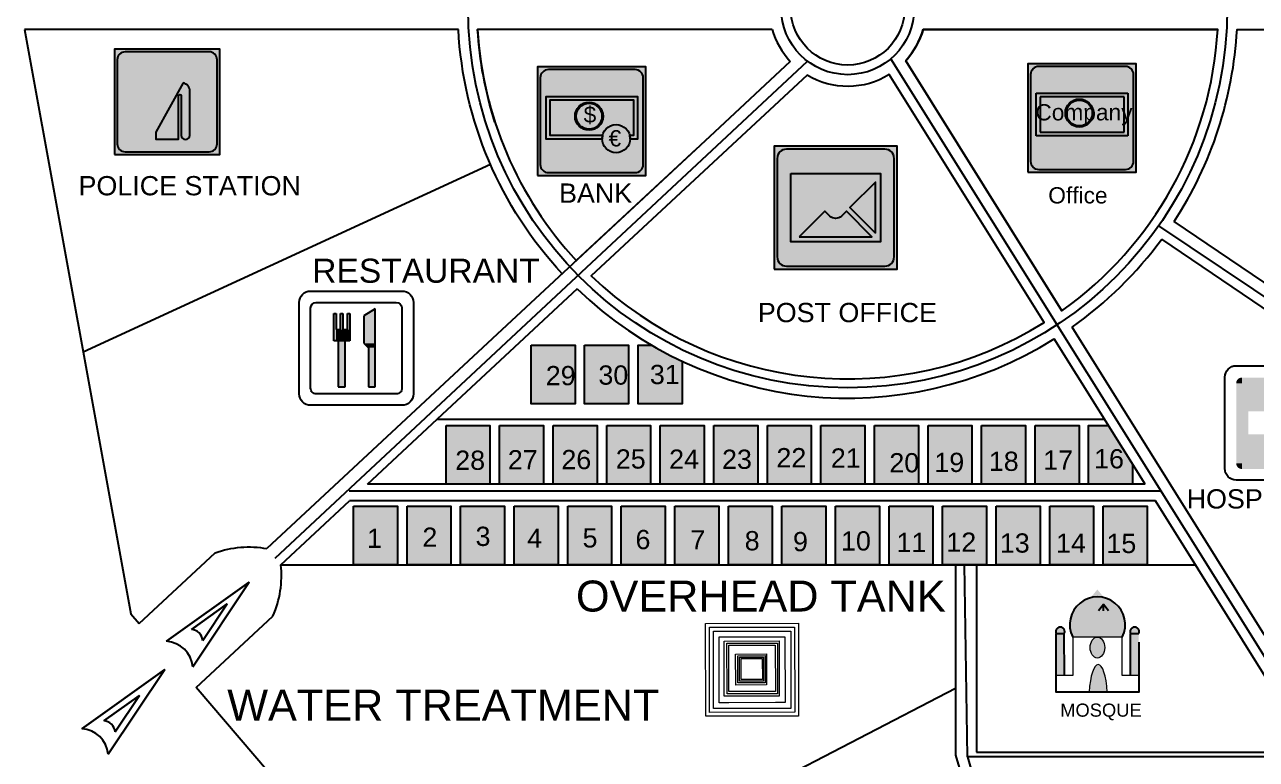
# Model space of a CAD drawing. Header units: metres. Extents: x 368 to 3789, y -155 to 1148.
# Drawn here: x 1169 to 1425.2, y 590.6 to 743.3 of the extents above; entities that cross this region are included whole.
import ezdxf

# ---------------------------------------------------------------- set-up
doc = ezdxf.new("R2010")
doc.units = ezdxf.units.M
doc.layers.add('freecads.com', color=7, linetype='Continuous')
doc.layers.add('General', color=7, linetype='Continuous')
doc.styles.get("Standard").update_dxf_attribs({"font": 'arial.ttf'})

# ---------------------------------------------------------------- blocks, each defined once
blk = doc.blocks.new('45')
blk.add_lwpolyline([(140.0822709167151, 202.1678542410253), (140.0822709167152, 204.1678542410253, -0.4142135623730951), (140.3322709167152, 204.4178542410253), (142.3322709167151, 204.4178542410253, -0.4142135623730951), (142.5822709167151, 204.1678542410253), (142.5822709167151, 202.1678542410253, -0.4142135623730951), (142.3322709167151, 201.9178542410253), (140.3322709167151, 201.9178542410253, -0.4142135623730969)], format="xyb", close=True)
at = {"color": 3, "const_width": 0.125}
for points in [[(140.3947709167152, 204.0348702544743, -0.4142135623730951), (140.4572709167152, 204.0973702544743, -0.4142135623730951)], [(142.2697709167152, 204.0348702544743, 0.4142135623730951), (142.2072709167152, 204.0973702544743, 0.4142135623730951)], [(140.3947709167152, 202.2848702544742, 0.4142135623730951), (140.4572709167152, 202.2223702544742, 0.4142135623730951)], [(142.2697709167152, 202.2848702544742, -0.4142135623730951), (142.2072709167152, 202.2223702544742, -0.4142135623730951)]]:
    blk.add_lwpolyline(points, format="xyb", dxfattribs=at)
at = {"color": 3}
for points in [[(142.2072709167152, 204.0348702544742), (142.2072709167152, 204.1598702544742), (140.4572709167152, 204.0348702544743), (140.4572709167151, 204.1598702544742)], [(140.3322709167152, 202.2848702544742), (140.5950942888396, 202.2848702544742), (140.3322709167152, 204.0348702544742), (140.5950942888396, 204.0348702544743)], [(140.5950942888396, 204.0508382275764), (140.5950942888396, 203.9178542410253), (142.0950942888396, 204.0508382275763), (142.0950942888396, 203.9178542410253)], [(140.5950942888396, 203.4178542410253), (140.5950942888396, 203.9178542410253), (141.0950942888396, 203.4178542410253), (141.0950942888396, 203.9178542410253)], [(141.5950942888396, 203.4178542410253), (141.5950942888396, 203.9178542410253), (142.0950942888396, 203.4178542410253), (142.0950942888396, 203.9178542410253)], [(142.0950942888396, 202.2848702544743), (142.3322709167152, 202.2848702544742), (142.0950942888396, 204.0348702544743), (142.3322709167152, 204.0348702544743)], [(140.5950942888396, 202.9178542410253), (140.5950942888396, 202.4178542410253), (141.0950942888396, 202.9178542410253), (141.0950942888396, 202.4178542410253)], [(141.5950942888396, 202.9178542410253), (141.5950942888396, 202.4178542410253), (142.0950942888396, 202.9178542410253), (142.0950942888396, 202.4178542410253)], [(142.2072709167152, 202.1598702544742), (142.2072709167152, 202.2848702544743), (140.4572709167152, 202.1598702544743), (140.4572709167151, 202.2848702544743)], [(140.5950942888396, 202.2848702544742), (140.5950942888396, 202.4178542410253), (142.0950942888396, 202.2848702544743), (142.0950942888396, 202.4178542410253)]]:
    blk.add_solid(points, dxfattribs=at)
blk = doc.blocks.new('A$C47BE7189')
for p, q in [((302.6578175398608, 563.1990962711643), (302.6578175398608, 803.1990962711352)), ((302.6578175398608, 803.1990962711352), (322.6578175398608, 803.1990962711352)), ((322.6578175398608, 803.1990962711352), (322.6578175398608, 663.1990962711352)), ((362.6578175398899, 663.1990962711352), (362.6578175398899, 803.1990962711352)), ((362.6578175398899, 803.1990962711352), (382.6578175398608, 803.1990962711352)), ((382.6578175398608, 803.1990962711352), (382.6578175398608, 663.1990962711352)), ((422.6578175398899, 663.1990962711352), (422.6578175398899, 803.1990962711352)), ((422.6578175398899, 803.1990962711352), (442.6578175398608, 803.1990962711352)), ((442.6578175398608, 803.1990962711352), (442.6578175398608, 563.1990962711643)), ((666.6924515847786, 843.1990962711352), (566.6924515847495, 783.1990962711352)), ((566.6924515847495, 783.1990962711352), (566.6924515847495, 543.1990962711352)), ((666.6924515847786, 163.1990962711352), (666.6924515847786, 843.1990962711352)), ((322.6578175398608, 663.1990962711352), (362.6578175398899, 663.1990962711352)), ((382.6578175398608, 663.1990962711352), (422.6578175398899, 663.1990962711352)), ((442.6578175398608, 563.1990962711643), (302.6578175398608, 563.1990962711643)), ((342.6578175398899, 563.1990962711643), (342.6578175398899, 163.1990962711352)), ((402.6578175398899, 163.1990962711352), (402.6578175398899, 563.1990962711643)), ((566.6924515847495, 543.1990962711352), (606.6924515847786, 503.1990962711643)), ((606.6924515847786, 503.1990962711643), (606.6924515847786, 163.1990962711352)), ((342.6578175398899, 163.1990962711352), (402.6578175398899, 163.1990962711352)), ((606.6924515847786, 163.1990962711352), (666.6924515847786, 163.1990962711352))]:
    blk.add_line(p, q)
for points in [[(4.546735726762563e-05, 99.99998840131593), (4.546735726762563e-05, 899.9999884013159, -0.4142135623730951), (100.0000454673282, 999.9999884013159), (900.0000454673573, 999.9999884013159, -0.4142135623730951), (1000.000045467357, 899.9999884013159), (1000.000045467357, 99.99998840131593, -0.4142135623730951), (900.0000454673573, -1.159868406830356e-05), (100.0000454673282, -1.159868406830356e-05, -0.4142135623730969)], [(100.0000454673282, 149.9999884013159), (100.0000454673282, 849.9999884013159, -0.414213562373093), (150.0000454673573, 899.9999884013159), (850.0000454673282, 899.9999884013159, -0.4142135623730951), (900.0000454673573, 849.9999884013159), (900.0000454673573, 149.9999884013159, -0.4142135623730951), (850.0000454673282, 99.99998840131593), (150.0000454673573, 99.99998840131593, -0.4142135623730973)]]:
    blk.add_lwpolyline(points, format="xyb", close=True)
for points in [[(302.6578175398608, 803.1990962711352), (322.6578175398608, 803.1990962711352), (302.6578175398608, 563.1990962711643), (322.6578175398608, 563.1990962711643)], [(362.6578175398899, 803.1990962711352), (382.6578175398608, 803.1990962711352), (362.6578175398899, 663.1990962711352), (382.6578175398608, 663.1990962711352)], [(422.6578175398899, 803.1990962711352), (442.6578175398608, 803.1990962711352), (422.6578175398899, 663.1990962711352), (442.6578175398608, 663.1990962711352)], [(566.6924515847495, 543.1990962711352), (666.6924515847786, 543.1990962711352), (566.6924515847495, 783.1990962711352), (666.6924515847786, 843.1990962711352)], [(322.6578175398608, 663.1990962711352), (322.6578175398608, 563.1990962711643), (442.6578175398608, 663.1990962711352), (442.6578175398608, 563.1990962711643)], [(342.6578175398899, 563.1990962711643), (402.6578175398899, 563.1990962711643), (342.6578175398899, 163.1990962711352), (402.6578175398899, 163.1990962711352)], [(566.6924515847495, 543.1990962711352), (606.6924515847786, 503.1990962711643), (666.6924515847786, 543.1990962711352), (666.6924515847786, 503.1990962711643)], [(606.6924515847786, 503.1990962711643), (606.6924515847786, 163.1990962711352), (666.6924515847786, 503.1990962711643), (666.6924515847786, 163.1990962711352)]]:
    blk.add_solid(points)
blk = doc.blocks.new('background')
h = blk.add_hatch(color=256)
h.dxf.hatch_style = 1
edge = h.paths.add_edge_path(flags=16)
edge.add_line((-180, 5), (-20, 5))
edge.add_arc((-20, 20), 15, 270, 360)
edge.add_line((-5, 20), (-5, 180))
edge.add_arc((-20, 180), 15, 0, 90)
edge.add_line((-20, 195), (-180, 195))
edge.add_arc((-180, 180), 15, 90, 180)
edge.add_line((-195, 180), (-195, 20))
edge.add_arc((-180, 20), 15, 180, 270)
h.paths.add_polyline_path([(-200, 0), (0, 0), (0, 200), (-200, 200)])
at = {"true_color": 0xddd5c5}
h = blk.add_hatch(color=254, dxfattribs=at)
h.dxf.hatch_style = 1
edge = h.paths.add_edge_path()
edge.add_line((-180, 5), (-20, 5))
edge.add_arc((-20, 20), 15, 270, 360)
edge.add_line((-5, 20), (-5, 180))
edge.add_arc((-20, 180), 15, 0, 90)
edge.add_line((-20, 195), (-180, 195))
edge.add_arc((-180, 180), 15, 90, 180)
edge.add_line((-195, 180), (-195, 20))
edge.add_arc((-180, 20), 15, 180, 270)
blk.add_lwpolyline([(-200, 0), (0, 0), (0, 200), (-200, 200)], close=True)
blk.add_lwpolyline([(-180, 5), (-20, 5, 0.414213562373095), (-5, 20), (-5, 180, 0.414213562373095), (-20, 195), (-180, 195, 0.414213562373095), (-195, 180), (-195, 20, 0.414213562373095)], format="xyb", close=True)

msp = doc.modelspace()

# ---------------------------------------------------------------- hatches: boundary and pattern name
h = msp.add_hatch(color=256)
h.dxf.hatch_style = 1
edge = h.paths.add_edge_path()
edge.add_line((1201.947148758432, 731.2384926338705), (1196.29391597114, 721.018673537551))
edge.add_line((1196.29391597114, 721.018673537551), (1196.29391597114, 719.5139025574208))
edge.add_line((1196.29391597114, 719.5139025574208), (1201.007259041584, 719.5139025574208))
edge.add_line((1201.007259041584, 719.5139025574208), (1201.007259041584, 728.5746202463183))
edge.add_arc((1201.264219831257, 728.5575346280708), 0.2575281844382342, 3.8040628145865867, 176.1959371854133, ccw=False)
edge.add_line((1201.521180620929, 728.5746202463183), (1201.521180620929, 720.3569867186466))
edge.add_arc((1202.431833822316, 720.3569867186467), 0.9106532013861397, 180.0000000000071, 270)
edge.add_line((1202.431833822316, 719.4463335172607), (1202.432530469647, 719.4463335172607))
edge.add_arc((1202.432530469647, 720.3551654122438), 0.9088318949831091, 270, 360.0000000000072)
edge.add_line((1203.34136236463, 720.3551654122439), (1203.34136236463, 729.4679704634666))
edge.add_arc((1201.520055961858, 729.4679704634664), 1.821306402771825, 7.1528612403976e-12, 76.43796371199285)
h = msp.add_hatch(color=256)
h.dxf.hatch_style = 1
edge = h.paths.add_edge_path(flags=16)
edge.add_line((1345.230557620944, 711.3350547502466), (1338.158604326458, 704.2631014557606))
edge.add_arc((1337.675994299878, 704.7457114823403), 0.6825136449261645, 225.0000000000035, 314.99999999999653, ccw=False)
edge.add_line((1337.193384273299, 704.2631014557608), (1330.121430978813, 711.3350547502467))
edge.add_line((1330.121430978812, 711.3350547502466), (1345.230557620944, 711.3350547502466))
h.paths.add_polyline_path([(1329.397515938943, 710.6111397103773), (1329.397515938943, 699.9668017776833), (1334.71968490529, 705.2889707440302)], flags=16)
edge = h.paths.add_edge_path(flags=16)
edge.add_line((1330.121430978812, 699.2428867378137), (1345.230557620944, 699.2428867378137))
edge.add_line((1345.230557620944, 699.2428867378137), (1339.908388654597, 704.5650557041607))
edge.add_line((1339.908388654597, 704.5650557041608), (1338.882519366327, 703.5391864158913))
edge.add_arc((1337.675994299878, 704.7457114823403), 1.706284112315555, 225, 315, ccw=False)
edge.add_line((1336.469469233429, 703.5391864158912), (1335.443599945159, 704.5650557041607))
edge.add_line((1335.44359994516, 704.5650557041608), (1330.121430978813, 699.2428867378139))
h.paths.add_polyline_path([(1345.954472660813, 699.9668017776833), (1345.954472660813, 710.6111397103773), (1340.632303694466, 705.2889707440302)], flags=16)
h.paths.add_polyline_path([(1328.373745471554, 712.358825217636), (1346.978243128203, 712.358825217636), (1346.978243128203, 698.2191162704246), (1328.373745471554, 698.2191162704246)])
at = {"true_color": 0x98609e}
h = msp.add_hatch(color=215, dxfattribs=at)
h.dxf.hatch_style = 1
h.paths.add_polyline_path([(1246.52336186233, 643.2464235242778), (1237.38336186233, 643.2464235242778), (1237.38336186233, 631.0564235242778), (1246.52336186233, 631.0564235242778)])
h.paths.add_polyline_path([(1257.66336186233, 643.2464235242778), (1248.52336186233, 643.2464235242778), (1248.52336186233, 631.0564235242778), (1257.66336186233, 631.0564235242778)])
h.paths.add_polyline_path([(1268.80336186233, 643.2464235242778), (1259.66336186233, 643.2464235242778), (1259.66336186233, 631.0564235242778), (1268.80336186233, 631.0564235242778)])
h.paths.add_polyline_path([(1279.94336186233, 643.2464235242778), (1270.80336186233, 643.2464235242778), (1270.80336186233, 631.0564235242778), (1279.94336186233, 631.0564235242778)])
h.paths.add_polyline_path([(1291.08336186233, 643.2464235242778), (1281.94336186233, 643.2464235242778), (1281.94336186233, 631.0564235242778), (1291.08336186233, 631.0564235242778)])
h.paths.add_polyline_path([(1302.22336186233, 643.2464235242778), (1293.08336186233, 643.2464235242778), (1293.08336186233, 631.0564235242778), (1302.22336186233, 631.0564235242778)])
h.paths.add_polyline_path([(1313.363361862329, 643.2464235242778), (1304.22336186233, 643.2464235242778), (1304.22336186233, 631.0564235242778), (1313.363361862329, 631.0564235242778)])
h.paths.add_polyline_path([(1324.503361862329, 643.2464235242778), (1315.363361862329, 643.2464235242778), (1315.363361862329, 631.0564235242778), (1324.503361862329, 631.0564235242778)])
h.paths.add_polyline_path([(1335.643361862329, 643.2464235242778), (1326.503361862329, 643.2464235242778), (1326.503361862329, 631.0564235242778), (1335.643361862329, 631.0564235242778)])
h.paths.add_polyline_path([(1346.783361862329, 643.2464235242778), (1337.643361862329, 643.2464235242778), (1337.643361862329, 631.0564235242778), (1346.783361862329, 631.0564235242778)])
h.paths.add_polyline_path([(1357.923361862329, 643.2464235242778), (1348.783361862329, 643.2464235242778), (1348.783361862329, 631.0564235242778), (1357.923361862329, 631.0564235242778)])
h.paths.add_polyline_path([(1369.063361862329, 643.2464235242778), (1359.923361862329, 643.2464235242778), (1359.923361862329, 631.0564235242778), (1369.063361862329, 631.0564235242778)])
h.paths.add_polyline_path([(1380.203361862329, 643.2464235242778), (1371.063361862329, 643.2464235242778), (1371.063361862329, 631.0564235242778), (1380.203361862329, 631.0564235242778)])
h.paths.add_polyline_path([(1391.343361862328, 643.2464235242778), (1382.203361862329, 643.2464235242778), (1382.203361862329, 631.0564235242778), (1391.343361862328, 631.0564235242778)])
h.paths.add_polyline_path([(1402.483361862329, 643.2464235242778), (1393.343361862328, 643.2464235242778), (1393.343361862328, 631.0564235242778), (1402.483361862329, 631.0564235242778)])
h.paths.add_polyline_path([(1394.421695265416, 659.9764235242778), (1390.310707223515, 659.9764235242778), (1390.310707223515, 647.7864235242778), (1399.450707223514, 647.7864235242778), (1399.450707223514, 651.9262104620768)])
h.paths.add_polyline_path([(1388.310707223515, 659.9764235242778), (1379.170707223515, 659.9764235242778), (1379.170707223515, 647.7864235242778), (1388.310707223515, 647.7864235242778)])
h.paths.add_polyline_path([(1377.170707223515, 659.9764235242778), (1368.030707223515, 659.9764235242778), (1368.030707223515, 647.7864235242778), (1377.170707223515, 647.7864235242778)])
h.paths.add_polyline_path([(1366.030707223515, 659.9764235242778), (1356.890707223515, 659.9764235242778), (1356.890707223515, 647.7864235242778), (1366.030707223515, 647.7864235242778)])
h.paths.add_polyline_path([(1354.890707223515, 659.9764235242778), (1345.750707223515, 659.9764235242778), (1345.750707223515, 647.7864235242778), (1354.890707223515, 647.7864235242778)])
h.paths.add_polyline_path([(1343.750707223515, 659.9764235242778), (1334.610707223515, 659.9764235242778), (1334.610707223515, 647.7864235242778), (1343.750707223515, 647.7864235242778)])
h.paths.add_polyline_path([(1332.610707223515, 659.9764235242778), (1323.470707223516, 659.9764235242778), (1323.470707223516, 647.7864235242778), (1332.610707223515, 647.7864235242778)])
h.paths.add_polyline_path([(1321.470707223516, 659.9764235242778), (1312.330707223516, 659.9764235242778), (1312.330707223516, 647.7864235242778), (1321.470707223516, 647.7864235242778)])
h.paths.add_polyline_path([(1310.330707223516, 659.9764235242778), (1301.190707223516, 659.9764235242778), (1301.190707223516, 647.7864235242778), (1310.330707223516, 647.7864235242778)])
h.paths.add_polyline_path([(1299.190707223516, 659.9764235242778), (1290.050707223516, 659.9764235242778), (1290.050707223516, 647.7864235242778), (1299.190707223516, 647.7864235242778)])
h.paths.add_polyline_path([(1288.050707223516, 659.9764235242778), (1278.910707223516, 659.9764235242778), (1278.910707223516, 647.7864235242778), (1288.050707223516, 647.7864235242778)])
h.paths.add_polyline_path([(1276.910707223516, 659.9764235242778), (1267.770707223516, 659.9764235242778), (1267.770707223516, 647.7864235242778), (1276.910707223516, 647.7864235242778)])
h.paths.add_polyline_path([(1265.770707223516, 659.9764235242778), (1256.630707223516, 659.9764235242778), (1256.630707223516, 647.7864235242778), (1265.770707223516, 647.7864235242778)])
h.paths.add_polyline_path([(1283.461592114548, 676.7064235242779), (1274.321592114548, 676.7064235242779), (1274.321592114548, 664.5164235242778), (1283.461592114548, 664.5164235242778)])
h.paths.add_polyline_path([(1294.601592114548, 676.7064235242779), (1285.461592114548, 676.7064235242779), (1285.461592114548, 664.5164235242778), (1294.601592114548, 664.5164235242778)])
h.paths.add_polyline_path([(1305.741592114548, 673.3624417767617, -0.02220570376923595), (1299.363949772441, 676.7064235242779), (1296.601592114548, 676.7064235242779), (1296.601592114548, 664.5164235242778), (1305.741592114548, 664.5164235242778)])
h.paths.add_polyline_path([(1239.181544521409, 633.5500180664365), (1245.850030196716, 633.5500180664365), (1245.850030196716, 639.5745746830803), (1239.181544521409, 639.5745746830803)], flags=24)
h.paths.add_polyline_path([(1250.70273164829, 633.7751460005036), (1257.371217323597, 633.7751460005036), (1257.371217323597, 639.7997026171474), (1250.70273164829, 639.7997026171474)], flags=24)
h.paths.add_polyline_path([(1261.747159203429, 633.866097024583), (1268.451115547221, 633.866097024583), (1268.451115547221, 639.997065646684), (1261.747159203429, 639.997065646684)], flags=24)
h.paths.add_polyline_path([(1272.509185894617, 633.5832151669597), (1279.169486031042, 633.5832151669597), (1279.169486031042, 639.5832151669597), (1272.509185894617, 639.5832151669597)], flags=24)
h.paths.add_polyline_path([(1284.027230075485, 633.5639565306644), (1290.694351494311, 633.5639565306644), (1290.694351494311, 639.5844203778679), (1284.027230075485, 639.5844203778679)], flags=24)
h.paths.add_polyline_path([(1295.020698201437, 633.2010012131934), (1300.170766414261, 633.2010012131934), (1300.170766414261, 639.327877065854), (1295.020698201437, 639.327877065854)], flags=24)
h.paths.add_polyline_path([(1306.486070493501, 633.2383620320511), (1311.567925882314, 633.2383620320511), (1311.567925882314, 639.1605994126787), (1306.486070493501, 639.1605994126787)], flags=24)
h.paths.add_polyline_path([(1317.735145851433, 632.9597453201234), (1322.885214064257, 632.9597453201234), (1322.885214064257, 639.0866211727839), (1317.735145851433, 639.0866211727839)], flags=24)
h.paths.add_polyline_path([(1327.78522702995, 632.7754859403988), (1332.935295242773, 632.7754859403988), (1332.935295242773, 638.9023617930593), (1327.78522702995, 638.9023617930593)], flags=24)
h.paths.add_polyline_path([(1337.77544026544, 632.9196678523779), (1346.033284740202, 632.9196678523779), (1346.033284740202, 639.0465437050384), (1337.77544026544, 639.0465437050384)], flags=24)
h.paths.add_polyline_path([(1349.334147112146, 632.6825022969313), (1357.557885174902, 632.6825022969313), (1357.557885174902, 638.7070589135751), (1349.334147112146, 638.7070589135751)], flags=24)
h.paths.add_polyline_path([(1359.700107828576, 632.7361685908943), (1367.923845891332, 632.7361685908943), (1367.923845891332, 638.7607252075381), (1359.700107828576, 638.7607252075381)], flags=9)
h.paths.add_polyline_path([(1370.810996797811, 632.4775741743845), (1379.070205529053, 632.4775741743845), (1379.070205529053, 638.6085427964854), (1370.810996797811, 638.6085427964854)], flags=9)
h.paths.add_polyline_path([(1382.514965509527, 632.538626612022), (1390.738703572283, 632.538626612022), (1390.738703572283, 638.5631832286658), (1382.514965509527, 638.5631832286658)], flags=24)
h.paths.add_polyline_path([(1392.986112376593, 632.3897801866653), (1401.243956851354, 632.3897801866653), (1401.243956851354, 638.5166560393259), (1392.986112376593, 638.5166560393259)], flags=9)
h.paths.add_polyline_path([(1390.423466353857, 650.00161349429), (1398.681310828619, 650.00161349429), (1398.681310828619, 656.1284893469506), (1390.423466353857, 656.1284893469506)], flags=24)
h.paths.add_polyline_path([(1379.850376292489, 649.8078939043569), (1388.074114355245, 649.8078939043569), (1388.074114355245, 655.8324505210007), (1379.850376292489, 655.8324505210007)], flags=24)
h.paths.add_polyline_path([(1368.521765626761, 649.4712026906648), (1376.779610101522, 649.4712026906648), (1376.779610101522, 655.5980785433253), (1368.521765626761, 655.5980785433253)], flags=24)
h.paths.add_polyline_path([(1357.188573528756, 649.245679213301), (1365.446418003517, 649.245679213301), (1365.446418003517, 655.3725550659615), (1357.188573528756, 655.3725550659615)], flags=24)
h.paths.add_polyline_path([(1347.83121526821, 649.1714574272858), (1356.089059742971, 649.1714574272858), (1356.089059742971, 655.2983332799463), (1347.83121526821, 655.2983332799463)], flags=9)
h.paths.add_polyline_path([(1335.669743648312, 650.2355400071754), (1343.893481711068, 650.2355400071754), (1343.893481711068, 656.2600966238192), (1335.669743648312, 656.2600966238192)], flags=9)
h.paths.add_polyline_path([(1324.352564589663, 650.3037520869491), (1332.576302652419, 650.3037520869491), (1332.576302652419, 656.3283087035929), (1324.352564589663, 656.3283087035929)], flags=24)
h.paths.add_polyline_path([(1313.020667851599, 649.8897984704192), (1321.279876582841, 649.8897984704192), (1321.279876582841, 656.0207670925201), (1313.020667851599, 656.0207670925201)], flags=24)
h.paths.add_polyline_path([(1302.03323503531, 650.0057421102972), (1310.256973098065, 650.0057421102972), (1310.256973098065, 656.030298726941), (1302.03323503531, 656.030298726941)], flags=24)
h.paths.add_polyline_path([(1290.928320201999, 649.9520429873821), (1299.186164676761, 649.9520429873821), (1299.186164676761, 656.0789188400427), (1290.928320201999, 656.0789188400427)], flags=24)
h.paths.add_polyline_path([(1279.602696577001, 649.8307643083238), (1287.860541051763, 649.8307643083238), (1287.860541051763, 655.9576401609843), (1279.602696577001, 655.9576401609843)], flags=24)
h.paths.add_polyline_path([(1268.484652123196, 649.875429732683), (1276.708390185952, 649.875429732683), (1276.708390185952, 655.8999863493268), (1268.484652123196, 655.8999863493268)], flags=24)
h.paths.add_polyline_path([(1257.523976323684, 649.6931407594232), (1265.781820798445, 649.6931407594232), (1265.781820798445, 655.8200166120837), (1257.523976323684, 655.8200166120837)], flags=9)
h.paths.add_polyline_path([(1276.358547280657, 667.2844185749957), (1284.616391755418, 667.2844185749957), (1284.616391755418, 673.4112944276562), (1276.358547280657, 673.4112944276562)], flags=9)
h.paths.add_polyline_path([(1287.303166924822, 667.3986756853221), (1295.562375656063, 667.3986756853221), (1295.562375656063, 673.529644307423), (1287.303166924822, 673.529644307423)], flags=9)
h.paths.add_polyline_path([(1298.0130916203, 667.5163306773895), (1306.272300351542, 667.5163306773895), (1306.272300351542, 673.6472992994904), (1298.0130916203, 673.6472992994904)], flags=9)
h = msp.add_hatch(color=3)
h.dxf.hatch_style = 1
h.paths.add_polyline_path([(1386.986101673626, 616.016318835575), (1397.301406146353, 616.016318835575, 1.620757937079882)])
h.paths.add_polyline_path([(1399.020623558474, 616.7483752190706), (1400.714997818118, 616.7483752190706, 1.600043700633235)])
h.paths.add_polyline_path([(1383.547666849384, 616.7483752190706), (1385.242041109029, 616.7483752190706, 1.600043700633076)])
h.paths.add_polyline_path([(1392.121533472957, 625.9107862396413), (1392.121533472957, 624.3958096183997), (1393.362240775267, 624.3958096183997)])
h.paths.add_polyline_path([(1392.121533472957, 625.9107862396413), (1390.880826170647, 624.3958096183997), (1392.121533472957, 624.3958096183997)])
h = msp.add_hatch(color=7)
h.dxf.hatch_style = 1
edge = h.paths.add_edge_path()
edge.add_ellipse((1392.294330307097, 602.6498438675596), major_axis=(0, -7.659241199315876), ratio=0.2554436028829403, start_angle=104.401928690605, end_angle=255.598071309395)
edge.add_line((1390.399309695721, 604.5548694214353), (1394.189350918473, 604.5548694214353))
edge = h.paths.add_edge_path()
edge.add_ellipse((1392.14375390999, 613.8317935336597), major_axis=(0, 2.184525301915457), ratio=0.6974067070486283, start_angle=0, end_angle=360)
h.paths.add_polyline_path([(1399.020623558474, 607.9933042456771), (1400.739840970595, 607.9933042456771), (1400.714997818119, 616.7483752190706), (1399.020623558474, 616.7483752190706)])
h.paths.add_polyline_path([(1385.242041109031, 616.7483752190706), (1383.547666849384, 616.7483752190706), (1383.547666849384, 607.9933042456771), (1385.266884261506, 607.9933042456771)])
at = {"lineweight": 18, "true_color": 0xffffff}
h = msp.add_hatch(color=7, dxfattribs=at)
h.dxf.hatch_style = 1
h.paths.add_polyline_path([(1390.709298689192, 614.5598855647731), (1390.806642704752, 614.8771170487764), (1390.800144573164, 614.8615716324966), (1390.736221042641, 614.6677751742852)])
h.paths.add_polyline_path([(1393.332153549896, 615.1969233419607), (1393.469494773427, 614.9043182056184), (1393.410500023887, 615.0454507646818)])
h.paths.add_polyline_path([(1393.153487897891, 615.4642674584236), (1393.324918682873, 615.210911003436), (1393.321437343406, 615.2176417142805), (1393.221032927677, 615.3764861883178)])
h.paths.add_polyline_path([(1393.480865115221, 614.8771170487823), (1393.578209130784, 614.5598855647818), (1393.551286777338, 614.6677751742852), (1393.487363246815, 614.8615716324966)])
h.paths.add_polyline_path([(1392.936519475151, 615.6942662511349), (1393.128831198039, 615.496311214069), (1393.110253726106, 615.5204544276758), (1392.990166602963, 615.6481599395083)])
h.paths.add_polyline_path([(1393.590714318448, 614.5097718250595), (1393.645856156375, 614.1818661220536), (1393.637982832052, 614.2579732782629), (1393.601654996913, 614.4659277558803)])
h.paths.add_polyline_path([(1392.689828953448, 615.8689860135903), (1392.901623951722, 615.7242567453784), (1392.861928062891, 615.7583728499258), (1392.726773113132, 615.8500317483524)])
h.paths.add_polyline_path([(1393.651894576698, 614.1234959876649), (1393.665707470454, 613.786581223085), (1393.667256507263, 613.8317935336597), (1393.659920425841, 614.045914456731)])
h.paths.add_polyline_path([(1392.422405808444, 615.9782932954724), (1392.65276657768, 615.8880009297945), (1392.586003369735, 615.9222539094903), (1392.440974522284, 615.9743437944469)])
h.paths.add_polyline_path([(1393.663905010204, 613.7339721488145), (1393.635112653545, 613.3891837851775), (1393.637982832052, 613.4056137890566), (1393.659920425841, 613.6176726105884)])
h.paths.add_polyline_path([(1392.293083277858, 616.0057997491551), (1392.14375390999, 616.016318835575), (1392.394195086101, 615.9842936182631)])
h.paths.add_polyline_path([(1391.89331273388, 615.9842936182624), (1392.14375390999, 616.016318835575), (1391.994424542122, 616.0057997491551)])
h.paths.add_polyline_path([(1393.629989144406, 613.3598548515301), (1393.558086984791, 613.0230632894611), (1393.601654996913, 613.1976593114391)])
h.paths.add_polyline_path([(1391.634741242294, 615.8880009297923), (1391.865102011536, 615.9782932954722), (1391.846533297695, 615.9743437944469), (1391.701504450244, 615.9222539094903)])
h.paths.add_polyline_path([(1391.385883868238, 615.724256745367), (1391.597678866535, 615.8689860135919), (1391.560734706847, 615.8500317483524), (1391.425579757088, 615.7583728499258)])
h.paths.add_polyline_path([(1390.729420835183, 613.02306328949), (1390.65751867558, 613.3598548514753), (1390.685852823067, 613.1976593114391)])
h.paths.add_polyline_path([(1391.158676621932, 615.4963112140674), (1391.350988344837, 615.6942662511453), (1391.297341217017, 615.6481599395083), (1391.177254093874, 615.5204544276758)])
h.paths.add_polyline_path([(1390.652395166437, 613.3891837851747), (1390.623602809776, 613.733972148839), (1390.627587394139, 613.6176726105884), (1390.649524987928, 613.4056137890566)])
h.paths.add_polyline_path([(1390.962589137087, 615.2109110034089), (1391.134019922085, 615.4642674584268), (1391.066474892303, 615.3764861883178), (1390.966070476572, 615.2176417142805)])
h.paths.add_polyline_path([(1390.621800349527, 613.7865812230802), (1390.635613243283, 614.1234959876886), (1390.627587394139, 614.045914456731), (1390.620251312717, 613.8317935336597)])
h.paths.add_polyline_path([(1390.81801304652, 614.9043182055477), (1390.955354270082, 615.1969233419775), (1390.877007796092, 615.0454507646818)])
h.paths.add_polyline_path([(1390.641651663604, 614.181866122063), (1390.696793501529, 614.5097718250395), (1390.685852823067, 614.4659277558803), (1390.649524987928, 614.2579732782629)])
h.paths.add_polyline_path([(1392.630073667394, 611.7639435005203), (1392.413725708051, 611.6834475446014), (1392.440974522284, 611.6892432728725), (1392.586003369735, 611.7413331578291)])
h.paths.add_polyline_path([(1391.873782111932, 611.6834475445999), (1391.657434152578, 611.7639435005233), (1391.701504450244, 611.7413331578291), (1391.846533297695, 611.6892432728725)])
h.paths.add_polyline_path([(1393.553487285971, 613.0046302906246), (1393.449212269018, 612.7107472258938), (1393.487363246815, 612.8020154348228), (1393.551286777338, 612.9958118930342)])
h.paths.add_polyline_path([(1393.428451019578, 612.6610802930638), (1393.295305003497, 612.404602771056), (1393.321437343406, 612.445945353039), (1393.410500023887, 612.6181363026371)])
h.paths.add_polyline_path([(1391.616990182319, 611.7846933496503), (1391.411166692141, 611.9176013346773), (1391.425579757088, 611.9052142173937), (1391.560734706847, 611.813555318967)])
h.paths.add_polyline_path([(1393.085788437738, 612.1171152608301), (1392.901072230311, 611.9388561522965), (1392.990166602963, 612.0154271278111)])
h.paths.add_polyline_path([(1390.838295550965, 612.7107472258926), (1390.734020534012, 613.0046302906183), (1390.736221042641, 612.9958118930342), (1390.800144573164, 612.8020154348228)])
h.paths.add_polyline_path([(1392.377037311612, 611.675644049938), (1392.14375390999, 611.6472682317442), (1392.293083277858, 611.6577873181643)])
h.paths.add_polyline_path([(1391.386435589659, 611.9388561523017), (1391.201719382228, 612.1171152608406), (1391.297341217017, 612.0154271278111)])
h.paths.add_polyline_path([(1393.267382850225, 612.3604286207699), (1393.102203315533, 612.134571506889), (1393.110253726106, 612.1431326396437), (1393.221032927677, 612.2871008790016)])
h.paths.add_polyline_path([(1391.185304504441, 612.1345715068999), (1391.020124969721, 612.3604286208124), (1391.066474892303, 612.2871008790016), (1391.177254093874, 612.1431326396437)])
h.paths.add_polyline_path([(1392.876341127834, 611.9176013346705), (1392.67051763766, 611.7846933496508), (1392.726773113132, 611.813555318967), (1392.861928062891, 611.9052142173937)])
h.paths.add_polyline_path([(1390.992202816485, 612.4046027710469), (1390.859056800406, 612.6610802930597), (1390.877007796092, 612.6181363026371), (1390.966070476572, 612.445945353039)])
at = {"lineweight": 18}
h = msp.add_hatch(color=3, dxfattribs=at)
h.dxf.hatch_style = 1
h.paths.add_polyline_path([(1390.904261040199, 608.0384485710204), (1391.163585095517, 608.8999712393486), (1391.15994588032, 608.8902690851014), (1391.09520112237, 608.7019107028354), (1391.032494723315, 608.5032646180964), (1390.971933275632, 608.2946685026045), (1390.913619725665, 608.0764769417983)])
h.paths.add_polyline_path([(1391.788279080974, 610.0469220899652), (1392.119853707895, 610.2776638055257), (1392.052933205639, 610.2505628675328), (1391.973106178332, 610.2051487657118), (1391.893825188989, 610.1468916581871), (1391.815225004669, 610.0758905742339)])
h.paths.add_polyline_path([(1393.907906335169, 606.9785446178523), (1394.07288511633, 605.8380057436359), (1394.049607005325, 606.0331380791922), (1394.012490550862, 606.3135096870853), (1393.972453454266, 606.587653554119), (1393.929563773238, 606.855103672463)])
h.paths.add_polyline_path([(1394.076043845541, 605.8115272115879), (1394.189350918474, 604.5548694214353), (1394.167681204116, 604.8590477890266), (1394.142827044314, 605.1594708060466), (1394.114830687809, 605.4556277936317), (1394.083739724657, 605.7470153245965)])
h.paths.add_polyline_path([(1392.124321055384, 610.2794729567311), (1392.464339558814, 610.2794729567311), (1392.455490038529, 610.2830567657638), (1392.374978718559, 610.3025752251331), (1392.294330307098, 610.3090850668757), (1392.213681895638, 610.3025752251331), (1392.133170575667, 610.2830567657638)])
h.paths.add_polyline_path([(1391.465594216999, 609.5863246682925), (1391.779531195445, 610.0375175883007), (1391.737439235149, 609.9922662061783), (1391.660600105811, 609.8961607042381), (1391.58483823288, 609.7877374348857), (1391.510282401382, 609.6671807031473)])
h.paths.add_polyline_path([(1393.688671010185, 608.0210918856603), (1393.902590503675, 607.0088432738448), (1393.883894414482, 607.1154054127612), (1393.835523009791, 607.3681162969438), (1393.78453178407, 607.6128067503776), (1393.731007415565, 607.8490608320872)])
h.paths.add_polyline_path([(1390.399309695722, 604.5548694214353), (1390.512616768658, 605.8115272116108), (1390.504920889538, 605.7470153245965), (1390.473829926385, 605.4556277936317), (1390.445833569882, 605.1594708060466), (1390.42097941008, 604.8590477890266)])
h.paths.add_polyline_path([(1392.468806906301, 610.2776638055268), (1392.800381533229, 610.0469220899581), (1392.773435609526, 610.0758905742339), (1392.694835425205, 610.1468916581871), (1392.615554435862, 610.2051487657118), (1392.535727408555, 610.2505628675328)])
h.paths.add_polyline_path([(1391.165608413857, 608.9053654096501), (1391.457939416919, 609.5724745468297), (1391.437059346239, 609.534695439309), (1391.365293536832, 609.3905068505624), (1391.295106965416, 609.2348600381827), (1391.226618939758, 609.0680195808905)])
h.paths.add_polyline_path([(1393.425075518678, 608.8999712393284), (1393.684399573993, 608.0384485710406), (1393.675040888531, 608.0764769417983), (1393.616727338563, 608.2946685026045), (1393.55616589088, 608.5032646180964), (1393.493459491826, 608.7019107028354), (1393.428714733874, 608.8902690851014)])
h.paths.add_polyline_path([(1390.515775497881, 605.8380057437512), (1390.680754279023, 606.9785446177943), (1390.659096840957, 606.855103672463), (1390.616207159928, 606.587653554119), (1390.576170063333, 606.3135096870853), (1390.539053608871, 606.0331380791922)])
h.paths.add_polyline_path([(1392.809129418747, 610.0375175883053), (1393.123066397207, 609.5863246682829), (1393.078378212814, 609.6671807031473), (1393.003822381315, 609.7877374348857), (1392.928060508383, 609.8961607042381), (1392.851221379045, 609.9922662061783)])
h.paths.add_polyline_path([(1390.686070110527, 607.0088432738364), (1390.899989603994, 608.0210918855703), (1390.857653198631, 607.8490608320872), (1390.804128830125, 607.6128067503776), (1390.753137604404, 607.3681162969438), (1390.704766199713, 607.1154054127617)])
h.paths.add_polyline_path([(1393.130721197272, 609.5724745468374), (1393.42305220034, 608.9053654096329), (1393.362041674437, 609.0680195808905), (1393.293553648778, 609.2348600381827), (1393.223367077363, 609.3905068505624), (1393.151601267956, 609.534695439309)])

# ---------------------------------------------------------------- linework, layer by layer
for p, q in [((1259.190911394247, 742.3522571984743), (1168.971001502688, 742.3522571984743)), ((1168.971001502688, 742.3522571984743, 845.6569999999999), (1191.066886972482, 620.864024278007, 845.6569999999999)), ((1324.488732724621, 742.3522571984743), (1263.201018005419, 742.3522571984743)), ((1328.238380194658, 735.6914797492304), (1312.4514111699, 721.0071626293145)), ((1379.422469077358, 720.2075652279204), (1379.422469077357, 729.0884629974146)), ((1379.422469077357, 729.0884629974146), (1398.467615804376, 729.088462997415)), ((1397.678763957329, 728.2996111503683), (1380.211320924404, 728.2996111503678)), ((1380.211320924404, 728.2996111503678), (1380.211320924404, 720.996417074967)), ((1397.678763957329, 720.9964170749674), (1397.678763957329, 728.2996111503683)), ((1398.467615804376, 729.088462997415), (1398.467615804376, 720.2075652279204)), ((1312.4514111699, 721.0071626293145), (1270.274568610825, 681.7761911690532)), ((1391.09020276683, 720.2075652279204), (1379.422469077358, 720.2075652279204)), ((1380.211320924404, 720.996417074967), (1397.678763957329, 720.9964170749674)), ((1398.467615804376, 720.2075652279204), (1391.09020276683, 720.2075652279204)), ((1396.827187520553, 720.9964170749674), (1397.678763957329, 720.9964170749674)), ((1181.163705676985, 675.3139804712414), (1265.85186298294, 714.3297016081162)), ((1270.274568610825, 681.7761911690532), (1219.357854161182, 634.4157902896748)), ((1402.036854677416, 647.7864235242778), (1383.157302241173, 678.0079503166289)), ((1402.036854677416, 647.7864235242778), (1240.264272481945, 647.7864235242778)), ((1404.193692988012, 644.3338550902222), (1236.552449148304, 644.3338550902222)), ((1436.831723665378, 592.0883835994866), (1404.193692988013, 644.3338550902222)), ((1222.278595188811, 631.0557468931052, 845.6569999999999), (1222.278008161778, 631.0564224287041, 845.6569999999999)), ((1222.278009339619, 631.0564235242778), (1412.488176823665, 631.0564235242778)), ((1198.489224324596, 615.1310373936603), (1215.703833093695, 627.4268750262925)), ((1215.703833093695, 627.4268750262925), (1203.956821751905, 609.8331800563017)), ((1203.665621200377, 617.5971057939439), (1211.079895339049, 622.8928817360957)), ((1211.079895339049, 622.8928817360957), (1206.020497035762, 615.3153364448044)), ((1393.394670779211, 621.464811720863), (1393.394670779211, 622.7559888019823)), ((1191.066886972482, 620.864024278007, 845.6569999999999), (1192.801498236224, 618.860621232262, 845.6569999999999)), ((1399.020623558474, 607.9933042456771), (1399.020623558474, 616.7483752190706)), ((1180.892328948835, 596.9703483153255), (1198.106937717934, 609.2661859479576)), ((1198.106937717934, 609.2661859479576), (1186.359926376144, 591.6724909779668)), ((1232.38189698821, 573.1469255650984, 845.6569999999999), (1204.664180966637, 605.524062609325, 845.6569999999999)), ((1259.185199843885, 551.9034617327859), (1362.607714766344, 605.3632205710906)), ((1185.43291728489, 598.5954678180221, 871.2891509811515), (1192.847191423563, 603.8912437601737, 871.2891509811515)), ((1192.847191423563, 603.8912437601737, 871.2891509811515), (1187.787793120276, 596.3136984688826, 871.2891509811515)), ((1367.007714766344, 592.0883835994869), (1436.831723665378, 592.0883835994866))]:
    msp.add_line(p, q)
at = {"color": 5}
for p, q in [((1221.077509821222, 632.4379250183758), (1331.84162631781, 735.7274515822087)), ((1447.922710666391, 578.3115146580667), (1349.176450386054, 736.2518497260567)), ((1462.781531351524, 662.6875036343135), (1404.885331869155, 701.5401510848853)), ((1236.454852996621, 646.424995763816), (1405.337315802104, 646.424995763816)), ((1365.083498637675, 591.0955184161239), (1364.493361862329, 631.0564235242778)), ((1437.423693596871, 591.0955184161239), (1365.083498637675, 591.0955184161239)), ((1365.083498637675, 591.0955184161239), (1380.031275666577, 540.0314646288148))]:
    msp.add_line(p, q, dxfattribs=at)
at = {"lineweight": 18}
msp.add_line((1397.301406146353, 616.016318835575), (1392.14375390999, 616.016318835575), dxfattribs=at)
for points in [[(1280.789689792573, 691.5568763496603, -0.1753536679404064), (1259.190911394247, 742.3522571984754)], [(1266.814960061295, 723.0703232836975, -0.06386281819840575), (1263.201018005419, 742.3522571984756, 0.1746187788957376), (1283.721302243051, 694.2837282759433), (1308.769969396102, 717.5828537337825)], [(1384.740909342991, 683.869468486716), (1352.269495992491, 735.8482265569426, 0.1154984041041907), (1355.875240224096, 742.352257198474), (1417.162954943297, 742.3522571984754)], [(1408.065103506103, 702.402375630061, 0.1318410844478356), (1421.173061554469, 742.3522571984777), (1473.481738756327, 742.3522571984777)], [(1381.036034369685, 681.40357921347), (1348.824188913753, 732.9668328321677, -0.283155564614495), (1331.720981230436, 732.8552744164595), (1286.845177970387, 691.1138530550838, 0.3431484768429761), (1381.03603436966, 681.4035792134546), (1348.824188913749, 732.9668328321645, -0.283155564614495), (1331.720981230429, 732.855274416464), (1286.845177970388, 691.1138530550834)], [(1386.86554117088, 680.4684547218378, 0.08088443335927778), (1405.498240157316, 698.7058511608782, 0.08088443335927778)], [(1385.266884261506, 607.9933042456771), (1385.24204110903, 616.7483752190712, 1.600043700632353), (1383.547666849385, 616.7483752190706), (1385.242041109031, 616.7483752190706)]]:
    msp.add_lwpolyline(points, format="xyb")
for points in [[(1352.269495992491, 735.848226556943), (1384.740909342982, 683.8694684867094, 0.2280757323242099), (1417.162954943296, 742.3522571984715), (1355.875240224095, 742.3522571984754, -0.1154984041041907)], [(1201.947148758432, 731.2384926338705), (1196.29391597114, 721.018673537551), (1196.29391597114, 719.5139025574208), (1201.007259041584, 719.5139025574208), (1201.007259041584, 728.5746202463183, -0.9357169492557832), (1201.521180620929, 728.5746202463183), (1201.521180620929, 720.3569867186466, 0.414213562373095), (1202.431833822316, 719.4463335172607), (1202.432530469647, 719.4463335172607, 0.414213562373095), (1203.34136236463, 720.3551654122439), (1203.34136236463, 729.4679704634666, 0.3464665688582008)], [(1294.921494185305, 719.5440858750726, 0.0686200819526594), (1294.832330155468, 720.3351480851436), (1295.683906592245, 720.3351480851436), (1295.683906592245, 727.6383421605444), (1278.21646355932, 727.638342160544), (1278.21646355932, 720.3351480851431), (1289.184563387063, 720.3351480851434, 0.04210363708236383), (1289.095345401745, 719.5462962380966), (1277.427611712273, 719.5462962380966), (1277.427611712273, 728.4271940075907), (1296.472758439291, 728.4271940075912), (1296.472758439291, 719.5462962380966)], [(1330.121430978812, 699.2428867378139), (1345.230557620944, 699.2428867378139), (1339.908388654597, 704.5650557041608), (1338.882519366327, 703.5391864158914, -0.414213562373095), (1336.469469233429, 703.5391864158914), (1335.44359994516, 704.5650557041608)], [(1400.714997818118, 616.7483752190712, 1.600043700632497), (1399.020623558474, 616.7483752190703)]]:
    msp.add_lwpolyline(points, format="xyb", close=True)
for points in [[(1473.481738756327, 742.3522571984777), (1461.463402586845, 666.2905489304394), (1408.065103506103, 702.4023756300608)], [(1459.94608079154, 661.884247870132), (1405.498240157316, 698.7058511608782)], [(1283.908916500055, 688.3826768229801), (1254.789484806034, 661.2971122237082), (1365.503999632331, 661.2971122237082), (1383.740707223515, 661.2971122237082), (1393.596653839674, 661.2971122237082)], [(1426.903570086525, 616.3774034284686), (1386.86554117088, 680.4684547218378)], [(1305.741592114548, 673.3624417767617), (1305.741592114548, 664.5164235242778), (1296.601592114548, 664.5164235242778), (1296.601592114548, 676.7064235242779), (1299.363949772442, 676.7064235242779)], [(1240.264272481945, 647.7864235242778), (1254.789484806034, 661.2971122237082)], [(1399.450707223514, 651.9262104620768), (1399.450707223514, 647.7864235242778), (1390.310707223515, 647.7864235242778), (1390.310707223515, 659.9764235242778), (1394.421695265416, 659.9764235242778)], [(1222.278009339619, 631.0564235242778), (1236.552449148304, 644.3338550902222)], [(1362.607714766344, 631.0564235242778), (1362.607714766344, 591.4483354848992), (1378.197209901842, 538.9973411163098)], [(1367.007714766344, 631.0564235242778), (1367.007714766344, 592.0883835994869)], [(1394.452094907517, 621.464811720863), (1393.394670779211, 622.7559888019823), (1392.337246650905, 621.464811720863)], [(1400.718667766567, 614.9470926436643), (1400.739840970595, 607.4853623265633), (1400.739840970595, 604.5548694214353), (1383.547666849384, 604.5548694214353), (1383.547666849384, 607.9933042456771), (1383.547666849384, 616.7483752190706)]]:
    msp.add_lwpolyline(points)
for points in [[(1187.689125464599, 716.3747458519688), (1209.544802297863, 716.3747458519688), (1209.544802297863, 738.2304226852327), (1187.689125464599, 738.2304226852327)], [(1324.878863457513, 692.4918399016647), (1350.473125142244, 692.4918399016647), (1350.473125142244, 718.0861015863961), (1324.878863457513, 718.0861015863961)], [(1328.373745471554, 712.358825217636), (1346.978243128203, 712.358825217636), (1346.978243128203, 698.2191162704246), (1328.373745471554, 698.2191162704246)], [(1345.954472660813, 699.9668017776833), (1345.954472660813, 710.6111397103773), (1340.632303694466, 705.2889707440304)], [(1274.321592114548, 676.7064235242779), (1283.461592114548, 676.7064235242779), (1283.461592114548, 664.5164235242778), (1274.321592114548, 664.5164235242778)], [(1285.461592114548, 676.7064235242779), (1294.601592114548, 676.7064235242779), (1294.601592114548, 664.5164235242778), (1285.461592114548, 664.5164235242778)], [(1256.630707223516, 659.9764235242778), (1265.770707223516, 659.9764235242778), (1265.770707223516, 647.7864235242778), (1256.630707223516, 647.7864235242778)], [(1267.770707223516, 659.9764235242778), (1276.910707223516, 659.9764235242778), (1276.910707223516, 647.7864235242778), (1267.770707223516, 647.7864235242778)], [(1278.910707223516, 659.9764235242778), (1288.050707223516, 659.9764235242778), (1288.050707223516, 647.7864235242778), (1278.910707223516, 647.7864235242778)], [(1290.050707223516, 659.9764235242778), (1299.190707223516, 659.9764235242778), (1299.190707223516, 647.7864235242778), (1290.050707223516, 647.7864235242778)], [(1301.190707223516, 659.9764235242778), (1310.330707223516, 659.9764235242778), (1310.330707223516, 647.7864235242778), (1301.190707223516, 647.7864235242778)], [(1312.330707223516, 659.9764235242778), (1321.470707223516, 659.9764235242778), (1321.470707223516, 647.7864235242778), (1312.330707223516, 647.7864235242778)], [(1323.470707223516, 659.9764235242778), (1332.610707223515, 659.9764235242778), (1332.610707223515, 647.7864235242778), (1323.470707223516, 647.7864235242778)], [(1334.610707223515, 659.9764235242778), (1343.750707223515, 659.9764235242778), (1343.750707223515, 647.7864235242778), (1334.610707223515, 647.7864235242778)], [(1345.750707223515, 659.9764235242778), (1354.890707223515, 659.9764235242778), (1354.890707223515, 647.7864235242778), (1345.750707223515, 647.7864235242778)], [(1356.890707223515, 659.9764235242778), (1366.030707223515, 659.9764235242778), (1366.030707223515, 647.7864235242778), (1356.890707223515, 647.7864235242778)], [(1368.030707223515, 659.9764235242778), (1377.170707223515, 659.9764235242778), (1377.170707223515, 647.7864235242778), (1368.030707223515, 647.7864235242778)], [(1379.170707223515, 659.9764235242778), (1388.310707223515, 659.9764235242778), (1388.310707223515, 647.7864235242778), (1379.170707223515, 647.7864235242778)], [(1237.38336186233, 643.2464235242778), (1246.52336186233, 643.2464235242778), (1246.52336186233, 631.0564235242778), (1237.38336186233, 631.0564235242778)], [(1248.52336186233, 643.2464235242778), (1257.66336186233, 643.2464235242778), (1257.66336186233, 631.0564235242778), (1248.52336186233, 631.0564235242778)], [(1259.66336186233, 643.2464235242778), (1268.80336186233, 643.2464235242778), (1268.80336186233, 631.0564235242778), (1259.66336186233, 631.0564235242778)], [(1270.80336186233, 643.2464235242778), (1279.94336186233, 643.2464235242778), (1279.94336186233, 631.0564235242778), (1270.80336186233, 631.0564235242778)], [(1281.94336186233, 643.2464235242778), (1291.08336186233, 643.2464235242778), (1291.08336186233, 631.0564235242778), (1281.94336186233, 631.0564235242778)], [(1293.08336186233, 643.2464235242778), (1302.22336186233, 643.2464235242778), (1302.22336186233, 631.0564235242778), (1293.08336186233, 631.0564235242778)], [(1304.22336186233, 643.2464235242778), (1313.363361862329, 643.2464235242778), (1313.363361862329, 631.0564235242778), (1304.22336186233, 631.0564235242778)], [(1315.363361862329, 643.2464235242778), (1324.503361862329, 643.2464235242778), (1324.503361862329, 631.0564235242778), (1315.363361862329, 631.0564235242778)], [(1326.503361862329, 643.2464235242778), (1335.643361862329, 643.2464235242778), (1335.643361862329, 631.0564235242778), (1326.503361862329, 631.0564235242778)], [(1337.643361862329, 643.2464235242778), (1346.783361862329, 643.2464235242778), (1346.783361862329, 631.0564235242778), (1337.643361862329, 631.0564235242778)], [(1348.783361862329, 643.2464235242778), (1357.923361862329, 643.2464235242778), (1357.923361862329, 631.0564235242778), (1348.783361862329, 631.0564235242778)], [(1359.923361862329, 643.2464235242778), (1369.063361862329, 643.2464235242778), (1369.063361862329, 631.0564235242778), (1359.923361862329, 631.0564235242778)], [(1371.063361862329, 643.2464235242778), (1380.203361862329, 643.2464235242778), (1380.203361862329, 631.0564235242778), (1371.063361862329, 631.0564235242778)], [(1382.203361862329, 643.2464235242778), (1391.343361862328, 643.2464235242778), (1391.343361862328, 631.0564235242778), (1382.203361862329, 631.0564235242778)], [(1393.343361862328, 643.2464235242778), (1402.483361862329, 643.2464235242778), (1402.483361862329, 631.0564235242778), (1393.343361862328, 631.0564235242778)]]:
    msp.add_lwpolyline(points, close=True)
at = {"elevation": 845.6569999999999}
msp.add_lwpolyline([(1192.801498236224, 618.860621232262), (1208.587029850069, 633.5436013382391, -0.1296964330655047), (1219.358955477183, 634.4155931221724)], format="xyb", dxfattribs=at)
msp.add_lwpolyline([(1204.664180966637, 605.524062609325), (1220.630305147777, 620.3750216682911)], dxfattribs=at)
at = {"color": 140, "lineweight": 18}
msp.add_lwpolyline([(1327.153366069859, 602.3911769894689), (1325.142410341241, 602.3872174699834), (1315.489822843856, 602.3682117764561), (1313.478867115233, 602.3642522569721), (1313.47490759575, 604.3752079855924), (1313.451942382738, 616.0387512115983), (1315.462898111359, 616.0427107310838), (1325.115485608743, 616.0617164246125), (1327.126441337365, 616.0656759440972), (1327.130400856849, 614.0547202154753), (1327.149406550376, 604.4021327180899)], close=True, dxfattribs=at)
at = {"lineweight": 20}
msp.add_lwpolyline([(1386.986101673626, 616.016318835575), (1386.986101673626, 607.9933042456771), (1383.547666849384, 607.9933042456771)], dxfattribs=at)
at = {"lineweight": 18}
msp.add_lwpolyline([(1400.739840970595, 607.9933042456771), (1397.301406146353, 607.9933042456771), (1397.301406146353, 616.016318835575), (1386.986101673626, 616.016318835575)], dxfattribs=at)
at = {"color": 5}
for centre, radius in [((1340.181986474359, 746.8008764859653), 78.96237185590553), ((1340.181986474358, 746.8008764859649), 13.86298476663898)]:
    msp.add_circle(centre, radius, dxfattribs=at)
for centre, radius in [((1340.181986474358, 746.8008764859649), 11.86298476663898), ((1388.376645431156, 724.9594340357653), 2.913942363864499), ((1286.381788066072, 724.2981650459415), 2.913942363864499), ((1286.381788066072, 724.2981650459415), 2.688504593217879), ((1388.376645431156, 724.9594340357653), 2.688504593217879), ((1292.008446771266, 719.6310241862877), 2.913942363864499)]:
    msp.add_circle(centre, radius)
for centre, radius, start, end in [((1340.181986474353, 746.8008764859621), 16.31160405412298, 195.8266201318724, 222.9275654620589), ((1340.181986474358, 746.8008764859651), 81.11315834189422, 226.0715074412001, 301.9932456321504), ((1201.212831455358, 628.8391476803438, 845.6569999999999), 21.18206113067556, 336.447490803337, 6.006720481071638), ((1392.14375390999, 618.6048481876544), 5.770776446704488, 333.3487800240507, 206.6512199759493), ((1203.50097164375, 615.0711339880038), 2.531332266001722, 5.536043165946128, 86.27058464214167), ((1198.106937717934, 609.2661859479576), 5.877297468207105, 5.536043165947321, 86.27058464214167), ((1185.268267728264, 596.069496012082, 871.2891509811515), 2.531332266001722, 5.536043165945729, 86.27058464214167), ((1180.510042342173, 591.1054968696228), 5.877297468207105, 5.536043165947321, 86.27058464214167)]:
    msp.add_arc(centre, radius, start, end)
at = {"lineweight": 18}
msp.add_ellipse((1392.14375390999, 613.8317935336597), major_axis=(0, 2.184525301915457), ratio=0.6974067070486283, dxfattribs=at)
msp.add_ellipse((1392.294330307097, 602.6498438675596), major_axis=(0, -7.659241199315876), ratio=0.2554436028829403, start_param=1.822157401083389, end_param=4.461027906096197, dxfattribs=at)
at = {"layer": 'freecads.com'}
for p, q in [((1215.703833093695, 627.4268750262925), (1198.489224324596, 615.1310373936603)), ((1203.956821751905, 609.8331800563017), (1215.703833093695, 627.4268750262925)), ((1211.079895339049, 622.8928817360957), (1203.665621200377, 617.5971057939439)), ((1206.020497035762, 615.3153364448044), (1211.079895339049, 622.8928817360957)), ((1198.106937717934, 609.2661859479576), (1180.892328948835, 596.9703483153255)), ((1186.359926376144, 591.6724909779668), (1198.106937717934, 609.2661859479576)), ((1192.847191423563, 603.8912437601737, 871.2891509811515), (1185.43291728489, 598.5954678180221, 871.2891509811515)), ((1187.787793120276, 596.3136984688826, 871.2891509811515), (1192.847191423563, 603.8912437601737, 871.2891509811515))]:
    msp.add_line(p, q, dxfattribs=at)
at = {"layer": 'General', "color": 140, "lineweight": 18}
for points in [[(1310.669072422443, 599.5433709096217), (1310.631061035387, 618.8485459043895), (1329.936236030155, 618.8865572914469), (1329.974247417211, 599.5813822966777)], [(1311.471870906098, 600.349337008864), (1311.437027134629, 618.0457474207342), (1329.1334375465, 618.0805911922039), (1329.168281317969, 600.384180780334)], [(1312.274669389753, 601.1553031081066), (1312.242993233872, 617.2429489370804), (1328.330639062847, 617.2746250929606), (1328.362315218728, 601.186979263987)], [(1314.492499263569, 603.7157687239448), (1314.469921442344, 615.1825639006513), (1325.936716619051, 615.2051417218763), (1325.959294440276, 603.7383465451699)], [(1315.086550994844, 604.2244818580302), (1315.065900749679, 614.7123021528671), (1325.553721044517, 614.7329523980325), (1325.574371289682, 604.2451321031947)], [(1315.485863324371, 604.6710174784002), (1315.466857630843, 614.3236049757841), (1325.119445128228, 614.3426106693121), (1325.138450821755, 604.6900231719278)], [(1316.881238979375, 606.0496016715178), (1316.868568517023, 612.4846600031076), (1323.303626848613, 612.49733046546), (1323.316297310964, 606.0622721338693)], [(1317.347033325141, 606.4742005569169), (1317.335861543295, 612.1481109359411), (1323.00977192232, 612.1592827177874), (1323.020943704165, 606.4853723387625)], [(1317.678936107617, 606.837483035488), (1317.669092655527, 611.8367629841962), (1322.668372604235, 611.8466064362854), (1322.678216056323, 606.8473264875768)], [(1318.038345500778, 607.175294985195), (1318.02969631517, 611.5680323904817), (1322.422433720457, 611.5766815760908), (1322.431082906065, 607.1839441708041)]]:
    msp.add_lwpolyline(points, close=True, dxfattribs=at)

# ---------------------------------------------------------------- block references
for name, p, xscale, yscale, zscale in [('background', (1209.544802297863, 716.3747458519688), 0.1092783841663197, 0.1092783841663197, 0.1092783841663197), ('background', (1298.222073608113, 712.003197896946), 0.1127188853233095, 0.1127188853233095, 0.1127188853233095), ('background', (1400.216930973197, 712.6644668867698), 0.1127188853233095, 0.1127188853233095, 0.1127188853233095), ('background', (1350.473125142244, 692.4918399016647), 0.1279713084236574, 0.1279713084236574, 0.1279713084236574), ('A$C47BE7189', (1226.080438152597, 664.1938348548574), 0.0237597889741748, 0.0237597889741748, 0.0237597889741748), ('45', (87.29648767936169, -1270.351136007832), 9.50391558966992, 9.50391558966992, 9.50391558966992)]:
    msp.add_blockref(name, p, dxfattribs=dict(xscale=xscale, yscale=yscale, zscale=zscale))

# ---------------------------------------------------------------- texts
for s, height, p in [('POLICE STATION ', 4, (1180.181941776014, 707.8550141514252)), ('BANK', 4, (1280.141410529714, 706.3169328106546)), ('RESTAURANT', 5, (1228.795309026484, 689.6825777308438)), ('POST OFFICE ', 4, (1321.491502520654, 681.4856905666925)), ('29', 4, (1277.3796932561, 668.3737773744501)), ('30', 4, (1288.324995028505, 668.491445125977)), ('31', 4, (1299.034919723983, 668.6091001180444)), ('28', 4, (1258.545122299127, 650.7824995588776)), ('27', 4, (1269.488744892637, 650.8795225021236)), ('26', 4, (1280.623842552445, 650.9201231077782)), ('25', 4, (1291.949466177443, 651.0414017868366)), ('24', 4, (1303.03732780475, 651.0098348797378)), ('23', 4, (1314.042495955282, 650.982567911074)), ('22', 4, (1325.356657359104, 651.3078448563897)), ('21', 4, (1336.673836417753, 651.239632776616)), ('20', 4, (1348.852361243653, 650.2608162267402)), ('19', 4, (1358.209719504199, 650.3350380127554)), ('18', 4, (1369.542911602205, 650.5605614901192)), ('17', 4, (1380.85446906193, 650.8119866737975)), ('16', 4, (1391.444612329301, 651.0909722937445)), ('HOSPITAL', 4, (1410.693583286035, 642.7462389482639)), ('1 ', 4, (1240.18563729085, 634.554110835877)), ('2 ', 4, (1251.70682441773, 634.7792387699442)), ('3 ', 4, (1262.768987307113, 634.9588664652379)), ('4 ', 4, (1273.509185894617, 634.5832151669597)), ('5 ', 4, (1285.030640716685, 634.635579995876)), ('6', 4, (1296.04184417688, 634.2903600126479)), ('7', 4, (1307.473110056939, 634.2254015954891)), ('8', 4, (1318.756291826876, 634.0491041195778)), ('10', 4, (1338.796586240884, 634.0090266518323)), ('9', 4, (1328.806373005393, 633.8648447398532)), ('11', 4, (1350.338239881587, 633.6865950663719)), ('12', 4, (1360.704200598017, 633.7402613603349)), ('13', 4, (1371.832824901494, 633.5703436150393)), ('14', 4, (1383.519058278968, 633.5427193814626)), ('15', 4, (1394.007258352037, 633.4791389861198)), ('OVERHEAD TANK', 6.435070805482665, (1283.660485763215, 621.3240535336181, 1360.465668038014)), ('WATER TREATMENT ', 6.435070805482665, (1211.118699239425, 598.6371160374024, 1360.465668038014)), ('MOSQUE', 2.729308655327499, (1384.39197990908, 599.460727794243))]:
    msp.add_text(s, height=height).set_placement(p)
at = {"char_height": 3.381566559699286, "attachment_point": 1}
for s, insert in [('$', (1285.250450905106, 726.3293717440149)), ('Company ', (1379.22389375722, 726.8106352399202)), ('€', (1290.444856826624, 721.4024205826429)), ('Office', (1381.906251390638, 709.5449531779154))]:
    msp.add_mtext_dynamic_manual_height_columns(s, width=11.39547108676001, gutter_width=1.408986066541369, heights=[0], dxfattribs=dict(at, insert=insert))

doc.saveas('drawing.dxf')
